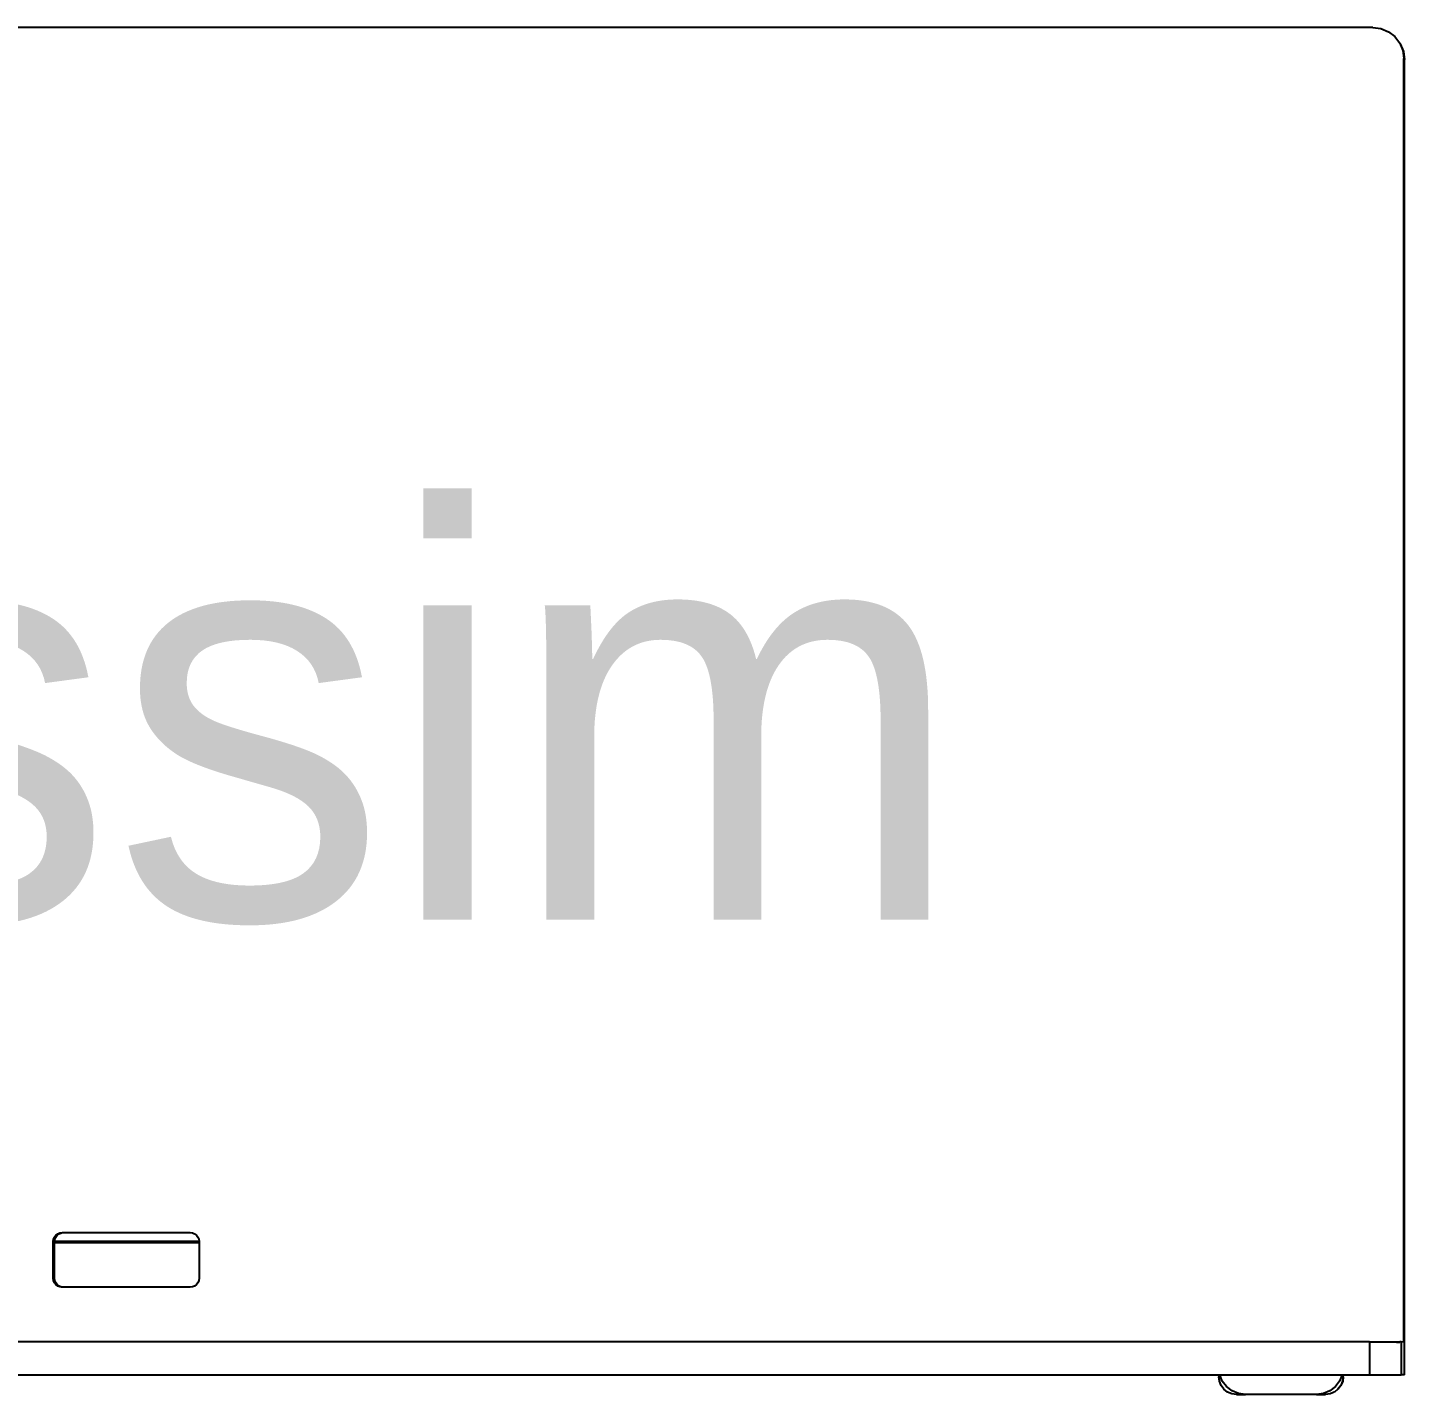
# Model space of a CAD drawing. Extents: x -4.2 to 4.2, y -5.7 to 5.7.
# Drawn here: x -1.013 to -0.416, y -0.003 to 0.59 of the extents above; entities that cross this region are included whole.
import ezdxf

# ---------------------------------------------------------------- set-up
doc = ezdxf.new("R2010")
doc.units = 0
doc.layers.get('0').update_dxf_attribs({"linetype": 'CONTINUOUS'})

msp = doc.modelspace()

# ---------------------------------------------------------------- linework, layer by layer
for p, q in [((-0.42925, 0.59005), (-1.37789, 0.59005)), ((-0.42925, 0.59005), (-0.42576, 0.58959)), ((-0.42576, 0.58959), (-0.42252, 0.58825)), ((-0.42252, 0.58825), (-0.41973, 0.58611)), ((-0.41973, 0.58611), (-0.41759, 0.58332)), ((-0.41759, 0.58332), (-0.41624, 0.58007)), ((-0.41759, 0.58332), (-0.41733, 0.58296)), ((-0.41733, 0.58296), (-0.41598, 0.57971)), ((-0.41624, 0.58007), (-0.41578, 0.57659)), ((-0.41598, 0.57971), (-0.41552, 0.57623)), ((-0.41578, 0.02001), (-0.41578, 0.57659)), ((-0.41578, 0.57659), (-0.41552, 0.57623)), ((-0.41552, 0.02), (-0.41552, 0.57623)), ((-1.00113, 0.06553), (-1.0005, 0.06635)), ((-1.0005, 0.06635), (-0.99968, 0.06698)), ((-1.0005, 0.06549), (-0.99987, 0.06631)), ((-0.99987, 0.06631), (-0.99906, 0.06694)), ((-0.99968, 0.06698), (-0.99872, 0.06738)), ((-0.99906, 0.06694), (-0.9981, 0.06734)), ((-0.99872, 0.06738), (-0.9977, 0.06751)), ((-0.9981, 0.06734), (-0.99708, 0.06747)), ((-0.9977, 0.06751), (-0.99708, 0.06747)), ((-0.99708, 0.06747), (-0.94228, 0.06751)), ((-0.94228, 0.06751), (-0.94126, 0.06738)), ((-0.94126, 0.06738), (-0.94031, 0.06698)), ((-0.94031, 0.06698), (-0.93949, 0.06635)), ((-0.93949, 0.06635), (-0.93886, 0.06553)), ((-1.00166, 0.06355), (-1.00164, 0.06371)), ((-1.00166, 0.04772), (-1.00166, 0.06355)), ((-1.00166, 0.06355), (-1.00103, 0.06352)), ((-1.00164, 0.06371), (-1.00152, 0.06458)), ((-1.00164, 0.06371), (-1.00101, 0.06371)), ((-1.00152, 0.06458), (-1.00113, 0.06553)), ((-1.00103, 0.06352), (-1.00101, 0.06371)), ((-1.00103, 0.06297), (-1.00103, 0.06352)), ((-0.93833, 0.06297), (-1.00103, 0.06297)), ((-1.00103, 0.04769), (-1.00103, 0.06297)), ((-1.00101, 0.06371), (-1.0009, 0.06454)), ((-1.00101, 0.06371), (-0.93835, 0.06371)), ((-1.0009, 0.06454), (-1.0005, 0.06549)), ((-0.93886, 0.06553), (-0.93846, 0.06458)), ((-0.93846, 0.06458), (-0.93835, 0.06371)), ((-0.93835, 0.06371), (-0.93833, 0.06356)), ((-0.93833, 0.06356), (-0.93833, 0.06297)), ((-0.93833, 0.06297), (-0.93833, 0.04772)), ((-1.00152, 0.0467), (-1.00166, 0.04772)), ((-1.00166, 0.04772), (-1.00103, 0.04769)), ((-1.00113, 0.04574), (-1.00152, 0.0467)), ((-1.0005, 0.04492), (-1.00113, 0.04574)), ((-1.0009, 0.04667), (-1.00103, 0.04769)), ((-1.0005, 0.04571), (-1.0009, 0.04667)), ((-0.99987, 0.04489), (-1.0005, 0.04571)), ((-0.99968, 0.04429), (-1.0005, 0.04492)), ((-0.99906, 0.04426), (-0.99987, 0.04489)), ((-0.99872, 0.0439), (-0.99968, 0.04429)), ((-0.9981, 0.04387), (-0.99906, 0.04426)), ((-0.9977, 0.04376), (-0.99872, 0.0439)), ((-0.99729, 0.04376), (-0.9981, 0.04387)), ((-0.99729, 0.04376), (-0.9977, 0.04376)), ((-0.94228, 0.04376), (-0.99729, 0.04376)), ((-0.94126, 0.0439), (-0.94228, 0.04376)), ((-0.94031, 0.04429), (-0.94126, 0.0439)), ((-0.93949, 0.04492), (-0.94031, 0.04429)), ((-0.93886, 0.04574), (-0.93949, 0.04492)), ((-0.93846, 0.0467), (-0.93886, 0.04574)), ((-0.93833, 0.04772), (-0.93846, 0.0467)), ((-0.43076, 0.02008), (-1.51609, 0.02008)), ((-0.43076, 0.02008), (-0.43076, 0.00578)), ((-0.43076, 0.02008), (-0.41753, 0.02007)), ((-0.41894, 0.02), (-0.41753, 0.02)), ((-0.41701, 0.02007), (-0.41753, 0.02007)), ((-0.41701, 0.02007), (-0.41701, 0.00578)), ((-0.41578, 0.02001), (-0.41701, 0.02007)), ((-0.41552, 0.02), (-0.41578, 0.02001)), ((-0.41552, 0.00576), (-0.41552, 0.02)), ((-1.38329, 0.00578), (-0.49608, 0.00578)), ((-0.49608, 0.00578), (-0.49608, 0.00499)), ((-0.49608, 0.00578), (-0.49565, 0.00576)), ((-0.49582, 0.00299), (-0.49608, 0.00499)), ((-0.49505, 0.00113), (-0.49582, 0.00299)), ((-0.49565, 0.00576), (-0.49566, 0.00578)), ((-0.49453, 0.00306), (-0.49565, 0.00576)), ((-0.49565, 0.00576), (-0.44254, 0.00576)), ((-0.49382, -0.00046), (-0.49505, 0.00113)), ((-0.4927, 0.00067), (-0.49453, 0.00306)), ((-0.4903, -0.00117), (-0.4927, 0.00067)), ((-0.44549, 0.00067), (-0.44789, -0.00117)), ((-0.44365, 0.00306), (-0.44549, 0.00067)), ((-0.44314, 0.00113), (-0.44436, -0.00046)), ((-0.44308, 0.00113), (-0.4443, -0.00046)), ((-0.44254, 0.00576), (-0.44365, 0.00306)), ((-0.44237, 0.00299), (-0.44314, 0.00113)), ((-0.44231, 0.00299), (-0.44308, 0.00113)), ((-0.44253, 0.00578), (-0.44254, 0.00576)), ((-0.44254, 0.00576), (-0.4421, 0.00578)), ((-0.4421, 0.00499), (-0.44237, 0.00299)), ((-0.44204, 0.00499), (-0.44231, 0.00299)), ((-0.4421, 0.00499), (-0.4421, 0.00578)), ((-0.4421, 0.00578), (-0.44204, 0.00578)), ((-0.4421, 0.00499), (-0.44204, 0.00499)), ((-0.44204, 0.00499), (-0.44204, 0.00578)), ((-0.44204, 0.00578), (-0.43076, 0.00578)), ((-0.43076, 0.00578), (-0.41701, 0.00578)), ((-0.41552, 0.00576), (-0.41701, 0.00578)), ((-0.49223, -0.00169), (-0.49382, -0.00046)), ((-0.49037, -0.00246), (-0.49223, -0.00169)), ((-0.48837, -0.00272), (-0.49037, -0.00246)), ((-0.48751, -0.00233), (-0.4903, -0.00117)), ((-0.48837, -0.00272), (-0.48452, -0.00272)), ((-0.48452, -0.00272), (-0.48751, -0.00233)), ((-0.45367, -0.00272), (-0.48452, -0.00272)), ((-0.45068, -0.00233), (-0.45367, -0.00272)), ((-0.45367, -0.00272), (-0.44981, -0.00272)), ((-0.44789, -0.00117), (-0.45068, -0.00233)), ((-0.44981, -0.00272), (-0.44975, -0.00272)), ((-0.44782, -0.00246), (-0.44975, -0.00272)), ((-0.44776, -0.00246), (-0.44782, -0.00246)), ((-0.44596, -0.00169), (-0.44776, -0.00246)), ((-0.4459, -0.00169), (-0.44596, -0.00169)), ((-0.44436, -0.00046), (-0.4459, -0.00169)), ((-0.4443, -0.00046), (-0.44436, -0.00046))]:
    msp.add_line(p, q)

# ---------------------------------------------------------------- texts
msp.add_text('Wassim', height=0.1775).set_placement((-1.45033, 0.20323))

doc.saveas('drawing.dxf')
